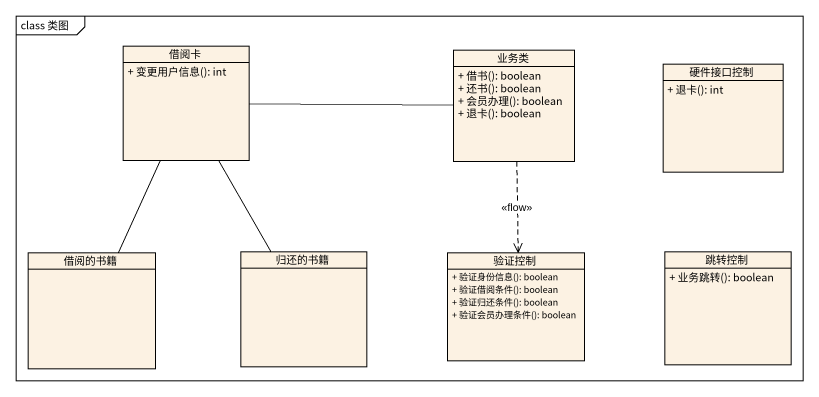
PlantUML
@startuml
mainframe class 类图
hide circle
hide empty members
skinparam classAttributeIconSize 0
class 借阅卡 {
  + 变更用户信息(): int
}
class 业务类 {
  + 借书(): boolean
  + 还书(): boolean
  + 会员办理(): boolean
  + 退卡(): boolean
}
class 硬件接口控制 {
  + 退卡(): int
}
class 借阅的书籍
class 归还的书籍
class 验证控制 {
  + 验证身份信息(): boolean
  + 验证借阅条件(): boolean
  + 验证归还条件(): boolean
  + 验证会员办理条件(): boolean
}
class 跳转控制 {
  + 业务跳转(): boolean
}
借阅卡 -right- 业务类
借阅卡 -- 借阅的书籍
借阅卡 -- 归还的书籍
业务类 ..> 验证控制 : <<flow>>
@enduml
